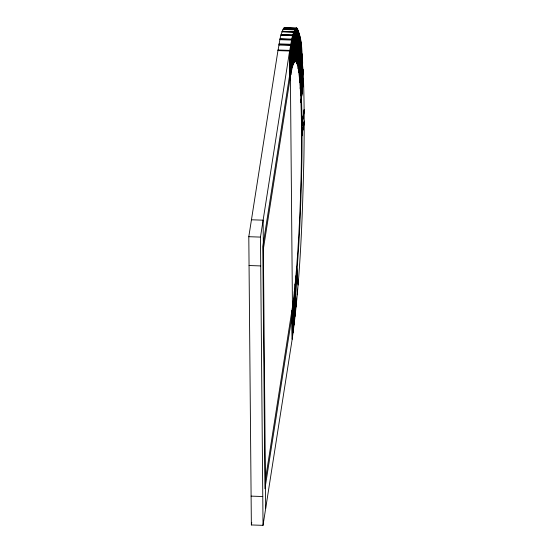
<?xml version="1.0" encoding="UTF-8"?>
<svg xmlns="http://www.w3.org/2000/svg" width="553" height="553" viewBox="0 0 553 553"><rect width="100%" height="100%" fill="white"/><g stroke="black" fill="none" stroke-linecap="round" stroke-linejoin="round"><path stroke-width="0.83" d="M278.885 45.035L290.553 45.429L290.705 74.876L290.76 44.281L279.092 43.887M280.136 38.717L291.804 39.111L291.542 70.66L291.597 40.072L279.929 39.678M263.028 525.35L260.47 237.099L289.613 51C291.3 43.445 291.424 34.95 295.765 28.307L296.719 28.044C303.576 40.404 301.212 56.385 303.092 70.141C304.426 99.817 304.357 129.526 303.88 159.216C302.394 219.334 300.383 279.624 292.171 339.259L263.028 525.35L251.359 524.956L248.802 236.705L277.945 50.606C279.631 43.051 279.756 34.556 284.097 27.913L285.148 27.726M291.542 70.66L291.701 39.546L280.032 39.152M281.173 34.514L292.841 34.908L292.371 67.217L292.634 35.669L280.972 35.274M292.371 67.217L292.737 35.24L281.076 34.846M282.203 31.293L293.871 31.687L293.194 64.556L293.664 32.247L281.995 31.853M293.194 64.556L293.767 31.915L282.099 31.521M283.212 29.081L294.88 29.475L294.002 62.71L294.68 29.834L283.012 29.44M294.002 62.71L294.777 29.599L283.108 29.212M284.097 27.913L295.862 28.279L294.79 61.673L295.668 28.438L284 28.044M294.79 61.673L295.765 28.307M284.961 27.678L296.816 28.12L295.558 61.459L296.629 28.072M295.558 61.459L296.719 28.044M297.728 28.984L296.29 62.074L297.549 28.728M296.29 62.074L297.645 28.811M298.606 30.878L296.996 63.505L298.433 30.422M296.996 63.505L298.523 30.602M299.429 33.781L297.659 65.745L299.27 33.125M297.659 65.745L299.353 33.401M300.203 37.68L298.288 68.786L300.058 36.823M298.288 68.786L300.134 37.203M300.922 42.553L298.862 72.609L300.784 41.503M298.862 72.609L300.853 41.98M301.579 48.36L299.394 77.185L301.454 47.129M299.394 77.185L301.516 47.696M302.166 55.079L299.871 82.487L302.056 53.669M299.871 82.487L302.111 54.325M302.685 62.655L300.293 88.487L302.588 61.072M300.293 88.487L302.636 61.825M303.134 71.054L300.652 95.144L303.051 69.312M300.652 95.144L303.092 70.141M303.5 80.213L300.956 102.409L303.438 78.326M300.956 102.409L303.473 79.231M292.496 312.811C299.152 261.113 300.915 208.923 301.931 156.852C302.187 132.582 302.152 108.284 300.818 84.035C299.373 74.372 300.873 63.242 295.841 54.567L294.535 55.272L293.166 58.224L290.346 70.68L262.793 246.624L264.942 488.755L292.496 312.811L290.346 70.68M292.171 339.259L291.915 310.433A133.771 9.65 -88.1 0 0 301.489 127.46L304.122 109.439M263.373 249.002L289.869 79.826L289.717 50.385L278.048 49.991M277.945 50.606L289.613 51L289.869 79.826A133.771 9.65 -88.1 0 1 301.489 127.46L304.136 110.538M251.359 524.956L251.753 522.419M265.419 479.61L291.915 310.433L292.274 338.547M301.489 127.46L304.143 111.699M304.191 123.312L301.537 136.715L304.191 120.955M301.537 136.715L304.198 122.109M278.989 44.413L290.657 44.807L290.705 74.876M251.456 219.783L263.117 220.177L265.675 508.435M248.802 236.705L260.47 237.099M249.057 265.53L260.726 265.924M251.103 496.131L262.772 496.525M298.129 284.014L296.615 267.14L298.039 285.148M295.89 275.76L297.231 294.839M296.201 306.065L295.136 283.876L296.104 307.012M295.122 316.399L294.355 291.445L295.323 314.581M294.355 291.445L295.226 315.528M294.12 325.04L293.56 298.426L294.327 323.374M293.56 298.426L294.224 324.252M293.097 332.885L292.737 304.765L293.304 331.385M292.737 304.765L293.201 332.173"/></g></svg>
